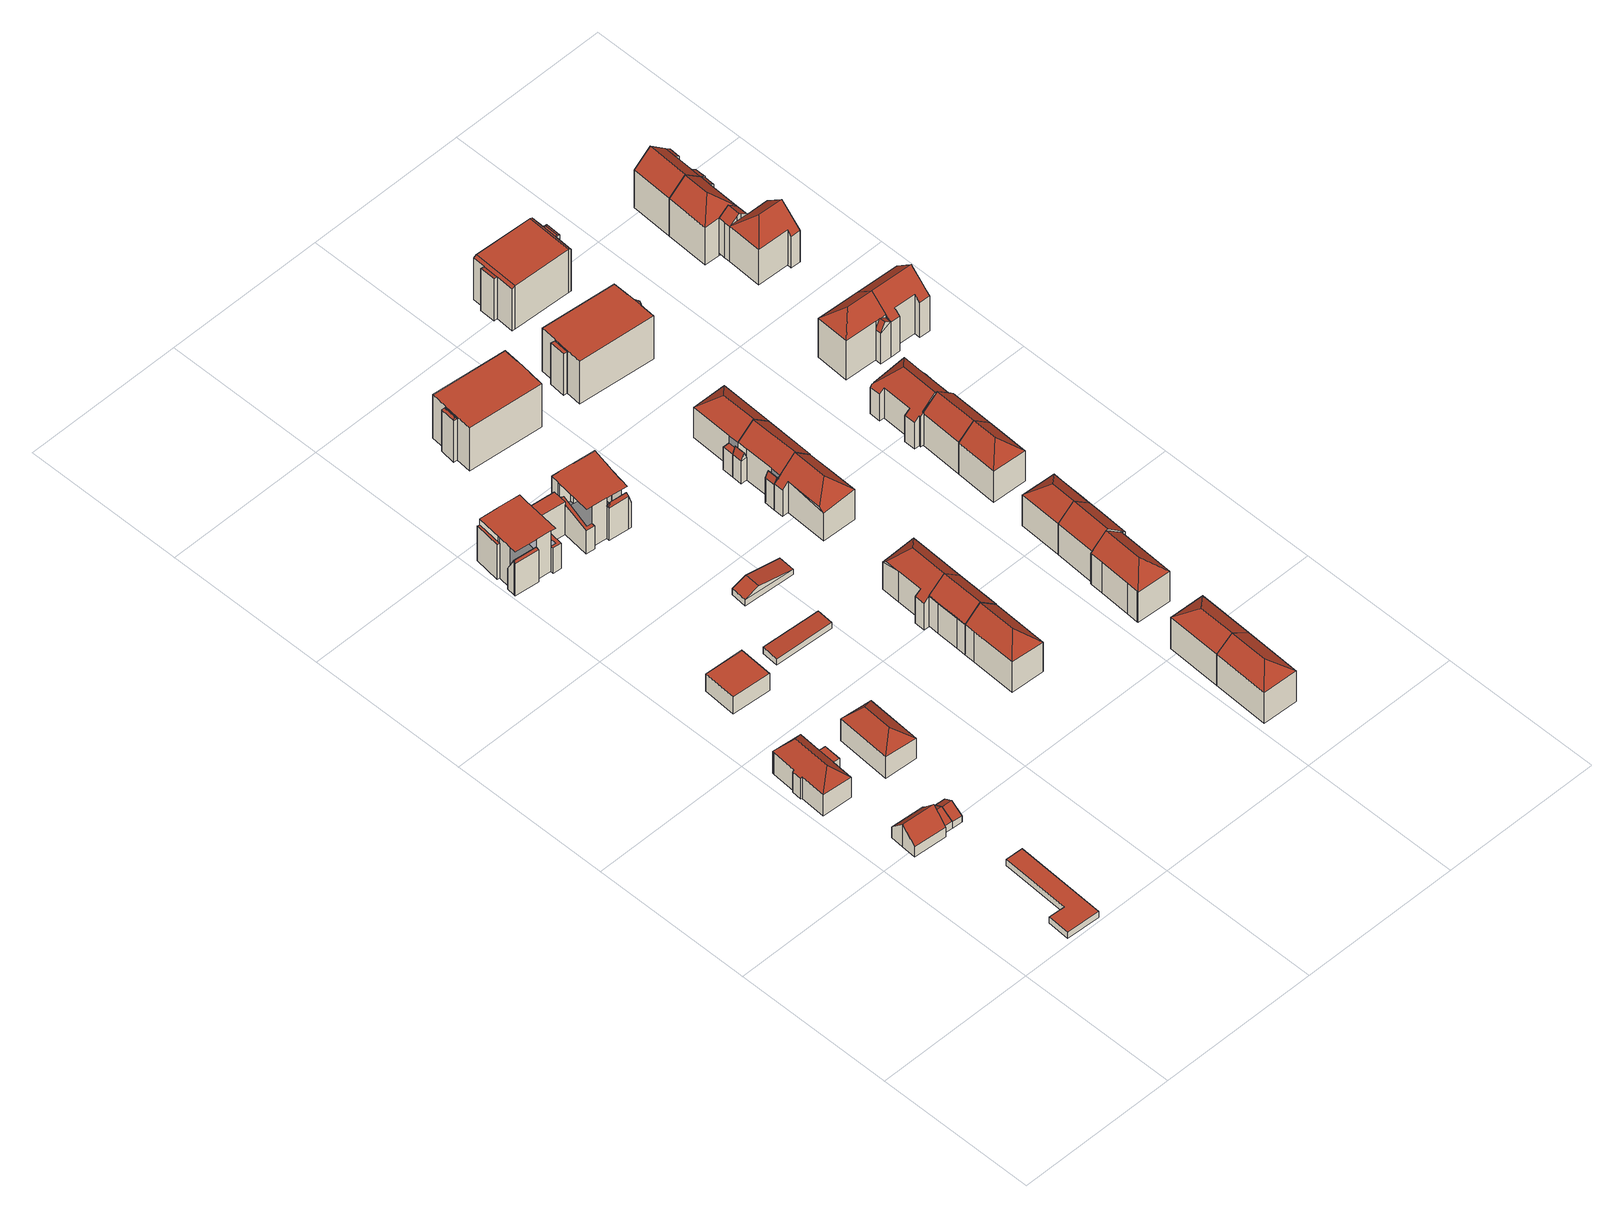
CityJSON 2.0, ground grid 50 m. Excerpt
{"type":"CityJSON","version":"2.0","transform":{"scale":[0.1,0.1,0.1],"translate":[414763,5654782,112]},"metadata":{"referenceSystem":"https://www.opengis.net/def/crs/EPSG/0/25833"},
"CityObjects":{
"building1":{"type":"Building","attributes":{"Dachtyp_tdc":"tdcPolyFlatRoof","Gemeindeschluessel":14612000,"Dachneigung":0,"QualitaetDacherkennung":80,"Geometrietyp2DReferenz":"3000","measuredHeight":2.32,"function":"31001_2463","roofType":"1000"},"geometry":[{"type":"Solid","lod":"2","boundaries":[[[[0,1,2,3]],[[1,4,5,2]],[[4,6,7,5]],[[6,8,9,7]],[[8,10,11,9]],[[10,0,3,11]],[[10,8,6,4,1,0]],[[3,2,5,7,9,11]]]],"semantics":{"surfaces":[{"type":"WallSurface"},{"type":"RoofSurface"},{"type":"GroundSurface"}],"values":[[0,0,0,0,0,0,1,2]]}}]},
"building2":{"type":"Building","attributes":{"Gemeindeschluessel":14612000,"Geometrietyp2DReferenz":"3000","function":"31001_9998","roofType":"9999"},"children":["building2-1","building2-2"]},
"building2-1":{"type":"BuildingPart","attributes":{"Dachtyp_tdc":"tdcGableRoof","Dachneigung":47.01,"QualitaetDacherkennung":89,"Geometrietyp2DReferenz":"3000","measuredHeight":8.47,"roofType":"3100"},"parents":["building2"],"geometry":[{"type":"MultiSurface","lod":"2","boundaries":[[[12,13,14]],[[15,16,17]],[[15,18,19,16]],[[18,20,21,19]],[[20,22,23,21]],[[22,24,25,23]],[[24,26,27,25]],[[26,12,14,27]],[[22,20,18,15,28]],[[28,12,26,24,22]],[[14,29,16,19,21,23,25,27]]],"semantics":{"surfaces":[{"type":"WallSurface"},{"type":"RoofSurface"},{"type":"GroundSurface"}],"values":[0,0,0,0,0,0,0,0,1,1,2]}}]},
"building2-2":{"type":"BuildingPart","attributes":{"Dachtyp_tdc":"tdcGableRoof","Dachneigung":30.12,"QualitaetDacherkennung":95,"Geometrietyp2DReferenz":"3000","measuredHeight":4.84,"roofType":"3100"},"parents":["building2"],"geometry":[{"type":"MultiSurface","lod":"2","boundaries":[[[13,30,31,14]],[[30,32,33,31]],[[32,30,34]],[[17,32,34,35,36]],[[30,13,35,34]],[[33,16,29,14,31]],[[32,17,16,33]]],"semantics":{"surfaces":[{"type":"WallSurface"},{"type":"RoofSurface"},{"type":"GroundSurface"}],"values":[0,0,0,1,1,2,0]}}]},
"building3":{"type":"Building","attributes":{"Gemeindeschluessel":14612000,"Geometrietyp2DReferenz":"3000","function":"31001_9998","roofType":"9999"},"children":["building3-1","building3-2"]},
"building3-1":{"type":"BuildingPart","attributes":{"Dachtyp_tdc":"tdcHipRoof","Dachneigung":45.61,"QualitaetDacherkennung":72,"Geometrietyp2DReferenz":"3000","measuredHeight":12.38,"roofType":"3200"},"parents":["building3"],"geometry":[{"type":"MultiSurface","lod":"2","boundaries":[[[37,38,39,40]],[[38,41,42,39]],[[41,43,44,42]],[[43,45,46,44]],[[45,47,48,46]],[[47,49,50,51,48]],[[52,53,54]],[[52,55,56,53]],[[55,57,58,56]],[[57,59,60,58]],[[59,61,62,60]],[[61,37,40,62]],[[57,55,63]],[[45,43,64]],[[55,52,49,47,45,64,63]],[[43,41,38,37,61,59,57,63,64]],[[40,39,42,44,46,48,51,53,56,58,60,62]]],"semantics":{"surfaces":[{"type":"WallSurface"},{"type":"RoofSurface"},{"type":"GroundSurface"}],"values":[0,0,0,0,0,0,0,0,0,0,0,0,1,1,1,1,2]}}]},
"building3-2":{"type":"BuildingPart","attributes":{"Dachtyp_tdc":"tdcPolyFlatRoof","Dachneigung":0,"QualitaetDacherkennung":54,"Geometrietyp2DReferenz":"3000","measuredHeight":7.18,"roofType":"1000"},"parents":["building3"],"geometry":[{"type":"MultiSurface","lod":"2","boundaries":[[[50,65,48,51]],[[65,66,67,48]],[[66,68,69,67]],[[68,54,53,69]],[[54,68,66,65,50]],[[51,48,67,69,53]]],"semantics":{"surfaces":[{"type":"WallSurface"},{"type":"RoofSurface"},{"type":"GroundSurface"}],"values":[0,0,0,0,1,2]}}]},
"building4":{"type":"Building","attributes":{"Dachtyp_tdc":"tdcGableRoof","Gemeindeschluessel":14612000,"Dachneigung":31.77,"QualitaetDacherkennung":80,"Geometrietyp2DReferenz":"3000","measuredHeight":4.77,"function":"31001_9998","roofType":"3100"},"geometry":[{"type":"Solid","lod":"2","boundaries":[[[[30,70,71,72]],[[70,73,74,71]],[[73,75,76,74]],[[75,30,72,76]],[[73,70,77]],[[30,75,78]],[[70,30,78,77]],[[75,73,77,78]],[[72,71,74,76]]]],"semantics":{"surfaces":[{"type":"WallSurface"},{"type":"RoofSurface"},{"type":"GroundSurface"}],"values":[[0,0,0,0,0,0,1,1,2]]}}]},
"building5":{"type":"Building","attributes":{"Dachtyp_tdc":"tdcHipRoof","Gemeindeschluessel":14612000,"Dachneigung":39.4,"QualitaetDacherkennung":62,"Geometrietyp2DReferenz":"3000","measuredHeight":11.87,"function":"31001_9998","roofType":"3200"},"geometry":[{"type":"Solid","lod":"2","boundaries":[[[[79,80,81,82]],[[80,83,84,81]],[[83,85,86,84]],[[85,79,82,86]],[[83,80,87]],[[79,85,88]],[[80,79,88,87]],[[85,83,87,88]],[[82,81,84,86]]]],"semantics":{"surfaces":[{"type":"WallSurface"},{"type":"RoofSurface"},{"type":"GroundSurface"}],"values":[[0,0,0,0,1,1,1,1,2]]}}]},
"building6":{"type":"Building","attributes":{"Dachtyp_tdc":"tdcPolyFlatRoof","Gemeindeschluessel":14612000,"Dachneigung":0,"QualitaetDacherkennung":84,"Geometrietyp2DReferenz":"3000","measuredHeight":6.3,"function":"31001_9998","roofType":"1000"},"geometry":[{"type":"Solid","lod":"2","boundaries":[[[[89,90,91,92]],[[90,93,94,91]],[[93,95,96,94]],[[95,89,92,96]],[[95,93,90,89]],[[92,91,94,96]]]],"semantics":{"surfaces":[{"type":"WallSurface"},{"type":"RoofSurface"},{"type":"GroundSurface"}],"values":[[0,0,0,0,1,2]]}}]},
"building7":{"type":"Building","attributes":{"Dachtyp_tdc":"tdcPolyFlatRoof","Gemeindeschluessel":14612000,"Dachneigung":2.85,"QualitaetDacherkennung":51,"Geometrietyp2DReferenz":"3000","measuredHeight":2.44,"function":"31001_2463","roofType":"2100"},"geometry":[{"type":"Solid","lod":"2","boundaries":[[[[97,98,99,100]],[[98,101,102,99]],[[101,103,104,102]],[[103,97,100,104]],[[103,101,98,97]],[[100,99,102,104]]]],"semantics":{"surfaces":[{"type":"WallSurface"},{"type":"RoofSurface"},{"type":"GroundSurface"}],"values":[[0,0,0,0,1,2]]}}]},
"building8":{"type":"Building","attributes":{"Gemeindeschluessel":14612000,"Geometrietyp2DReferenz":"3000","function":"31001_9998","roofType":"9999"},"children":["building8-1","building8-2","building8-3","building8-4","building8-5","building8-6","building8-7","building8-8","building8-9","building8-10","building8-11"]},
"building8-1":{"type":"BuildingPart","attributes":{"Dachtyp_tdc":"tdcPolyFlatRoof","Dachneigung":0,"QualitaetDacherkennung":73,"Geometrietyp2DReferenz":"3000","measuredHeight":15.02,"roofType":"1000"},"parents":["building8"],"geometry":[{"type":"MultiSurface","lod":"2","boundaries":[[[105,106,107]],[[105,108,109,110,106]],[[111,112,113,114,115,116]],[[117,118,119,120,121,122]],[[123,124,125,126,127]],[[124,128,129,125]],[[128,130,129]],[[124,123,131,118,117,132,112,111,108,105,128]],[[106,110,115,114,133,121,120,134,135,126,125,129]]],"semantics":{"surfaces":[{"type":"WallSurface"},{"type":"RoofSurface"},{"type":"GroundSurface"}],"values":[0,0,0,0,0,0,0,1,2]}}]},
"building8-2":{"type":"BuildingPart","attributes":{"Dachtyp_tdc":"tdcPolyFlatRoof","Dachneigung":0,"QualitaetDacherkennung":74,"Geometrietyp2DReferenz":"3000","measuredHeight":15.02,"roofType":"1000"},"parents":["building8"],"geometry":[{"type":"MultiSurface","lod":"2","boundaries":[[[136,137,138,139,140,141,142,143,144,145,146]],[[147,148,149,150,151,152,153,154,155,156,157]],[[146,145,158,148,147,159]],[[144,143,150,149,160]],[[143,161,150]],[[142,151,162]],[[142,141,152,151]],[[141,140,163,153,152]],[[138,137,164,156,155,165]]],"semantics":{"surfaces":[{"type":"RoofSurface"},{"type":"GroundSurface"},{"type":"WallSurface"}],"values":[0,1,2,2,2,2,2,2,2]}}]},
"building8-3":{"type":"BuildingPart","attributes":{"Dachtyp_tdc":"tdcGableRoof","Dachneigung":16.62,"QualitaetDacherkennung":6,"Geometrietyp2DReferenz":"3000","measuredHeight":11.59,"roofType":"3100"},"parents":["building8"],"geometry":[{"type":"MultiSurface","lod":"2","boundaries":[[[166,167,168,169]],[[167,170,171,168]],[[172,127,126,173]],[[119,166,169,120]],[[174,127,172,175]],[[175,170,167,166,119,176,174]],[[169,168,171,177,173,126,135,134,120]]],"semantics":{"surfaces":[{"type":"WallSurface"},{"type":"RoofSurface"},{"type":"GroundSurface"}],"values":[0,0,0,0,1,1,2]}}]},
"building8-4":{"type":"BuildingPart","attributes":{"Dachtyp_tdc":"tdcPolyFlatRoof","Dachneigung":46.14,"QualitaetDacherkennung":20,"Geometrietyp2DReferenz":"3000","measuredHeight":13.07,"roofType":"2100"},"parents":["building8"],"geometry":[{"type":"MultiSurface","lod":"2","boundaries":[[[178,107,106,179]],[[130,180,181,129]],[[180,178,179,181]],[[180,130,107,178]],[[179,106,129,181]]],"semantics":{"surfaces":[{"type":"WallSurface"},{"type":"RoofSurface"},{"type":"GroundSurface"}],"values":[0,0,0,1,2]}}]},
"building8-5":{"type":"BuildingPart","attributes":{"Dachtyp_tdc":"tdcPolyFlatRoof","Dachneigung":53.36,"QualitaetDacherkennung":22,"Geometrietyp2DReferenz":"3000","measuredHeight":13.13,"roofType":"2100"},"parents":["building8"],"geometry":[{"type":"MultiSurface","lod":"2","boundaries":[[[182,162,151,183]],[[161,184,185,150]],[[184,182,183,185]],[[184,161,162,182]],[[183,151,150,185]]],"semantics":{"surfaces":[{"type":"WallSurface"},{"type":"RoofSurface"},{"type":"GroundSurface"}],"values":[0,0,0,1,2]}}]},
"building8-6":{"type":"BuildingPart","attributes":{"Dachtyp_tdc":"tdcFreeFormRoof","Dachneigung":73.31,"QualitaetDacherkennung":27,"Geometrietyp2DReferenz":"3000","measuredHeight":13.45,"roofType":"5000"},"parents":["building8"],"geometry":[{"type":"MultiSurface","lod":"2","boundaries":[[[186,187,188,189]],[[187,190,191,188]],[[190,192,193,191]],[[192,122,121,193]],[[113,194,195,114]],[[194,186,189,195]],[[122,192,196]],[[192,190,197,196]],[[190,187,186,198,197]],[[198,122,196,197]],[[186,194,113,198]],[[189,188,191,193,121,133,114,195]]],"semantics":{"surfaces":[{"type":"WallSurface"},{"type":"RoofSurface"},{"type":"GroundSurface"}],"values":[0,0,0,0,0,0,1,1,1,1,1,2]}}]},
"building8-7":{"type":"BuildingPart","attributes":{"Dachtyp_tdc":"tdcPolyFlatRoof","Dachneigung":0,"QualitaetDacherkennung":57,"Geometrietyp2DReferenz":"3000","measuredHeight":11.99,"roofType":"1000"},"parents":["building8"],"geometry":[{"type":"MultiSurface","lod":"2","boundaries":[[[199,200,172,173,201,202]],[[203,204,205,206,171,170]],[[204,203,200,199]],[[201,173,177,171,206]]],"semantics":{"surfaces":[{"type":"WallSurface"},{"type":"RoofSurface"},{"type":"GroundSurface"}],"values":[0,0,1,2]}}]},
"building8-8":{"type":"BuildingPart","attributes":{"Dachtyp_tdc":"tdcPolyFlatRoof","Dachneigung":0,"QualitaetDacherkennung":0,"Geometrietyp2DReferenz":"3000","measuredHeight":9.46,"roofType":"9999"},"parents":["building8"],"geometry":[{"type":"MultiSurface","lod":"2","boundaries":[[[202,163,207,165,208,209,205]],[[205,209,210,206]],[[209,208,211,210]],[[208,165,155,211]],[[163,202,201,153]],[[206,210,211,155,154,153,201]],[[154,155,165,207]],[[153,154,207,163]],[[206,201,202,205]]],"semantics":{"surfaces":[{"type":"RoofSurface"},{"type":"WallSurface"},{"type":"GroundSurface"},{"type":"ClosureSurface","isClosure":"1","QuelleClosure":"LoD1Solid"}],"values":[0,1,1,1,1,2,3,3,3]}}]},
"building8-9":{"type":"BuildingPart","attributes":{"Dachtyp_tdc":"tdcPolyFlatRoof","Dachneigung":0,"QualitaetDacherkennung":38,"Geometrietyp2DReferenz":"3000","measuredHeight":12.83,"roofType":"1000"},"parents":["building8"],"geometry":[{"type":"MultiSurface","lod":"2","boundaries":[[[158,212,213,148]],[[212,214,215,213]],[[214,160,149,215]],[[160,214,212,158]],[[148,213,215,149]]],"semantics":{"surfaces":[{"type":"WallSurface"},{"type":"RoofSurface"},{"type":"GroundSurface"}],"values":[0,0,0,1,2]}}]},
"building8-10":{"type":"BuildingPart","attributes":{"Dachtyp_tdc":"tdcFreeFormRoof","Dachneigung":64.11,"QualitaetDacherkennung":20,"Geometrietyp2DReferenz":"3000","measuredHeight":12.91,"roofType":"5000"},"parents":["building8"],"geometry":[{"type":"MultiSurface","lod":"2","boundaries":[[[164,216,217,156]],[[216,218,219,217]],[[218,220,221,219]],[[220,222,223,221]],[[222,159,147,223]],[[220,218,216,224]],[[216,164,224]],[[164,225,159,222,220,224]],[[157,156,217,219,221,223,147]]],"semantics":{"surfaces":[{"type":"WallSurface"},{"type":"RoofSurface"},{"type":"GroundSurface"}],"values":[0,0,0,0,0,1,1,1,2]}}]},
"building8-11":{"type":"BuildingPart","attributes":{"Dachtyp_tdc":"tdcGableRoof","Dachneigung":18.61,"QualitaetDacherkennung":7,"Geometrietyp2DReferenz":"3000","measuredHeight":13.64,"roofType":"3100"},"parents":["building8"],"geometry":[{"type":"MultiSurface","lod":"2","boundaries":[[[109,226,227,110]],[[226,228,229,227]],[[228,116,115,229]],[[228,226,230]],[[226,109,231,230]],[[116,228,230,231]],[[110,227,229,115]]],"semantics":{"surfaces":[{"type":"WallSurface"},{"type":"RoofSurface"},{"type":"GroundSurface"}],"values":[0,0,0,0,1,1,2]}}]},
"building9":{"type":"Building","attributes":{"Dachtyp_tdc":"tdcGableRoof","Gemeindeschluessel":14612000,"Dachneigung":10.07,"QualitaetDacherkennung":15,"Geometrietyp2DReferenz":"3000","measuredHeight":4.07,"function":"31001_2463","roofType":"3100"},"geometry":[{"type":"Solid","lod":"2","boundaries":[[[[232,233,234,235]],[[233,236,237,234]],[[236,238,239,237]],[[238,232,235,239]],[[236,233,240]],[[232,238,241]],[[233,232,241,240]],[[238,236,240,241]],[[235,234,237,239]]]],"semantics":{"surfaces":[{"type":"WallSurface"},{"type":"RoofSurface"},{"type":"GroundSurface"}],"values":[[0,0,0,0,0,0,1,1,2]]}}]},
"building10":{"type":"Building","attributes":{"Dachtyp_tdc":"tdcHipAndGableRoof","Gemeindeschluessel":14612000,"Dachneigung":41.95,"QualitaetDacherkennung":82,"Geometrietyp2DReferenz":"3000","measuredHeight":15.85,"function":"31001_9998","roofType":"5000"},"geometry":[{"type":"Solid","lod":"2","boundaries":[[[[242,243,244,245]],[[243,246,247,244]],[[246,248,249,247]],[[248,250,251,249]],[[250,252,253,251]],[[252,242,245,253]],[[248,246,254]],[[246,243,242,254]],[[242,252,250,248,254]],[[245,244,247,249,251,253]]]],"semantics":{"surfaces":[{"type":"WallSurface"},{"type":"RoofSurface"},{"type":"GroundSurface"}],"values":[[0,0,0,0,0,0,1,1,1,2]]}}]},
"building11":{"type":"Building","attributes":{"Dachtyp_tdc":"tdcGableRoof","Gemeindeschluessel":14612000,"Dachneigung":41.88,"QualitaetDacherkennung":82,"Geometrietyp2DReferenz":"3000","measuredHeight":15.85,"function":"31001_9998","roofType":"3100"},"geometry":[{"type":"Solid","lod":"2","boundaries":[[[[255,256,257,258]],[[256,259,260,257]],[[259,261,262,260]],[[261,263,244,262]],[[263,264,253,244]],[[264,255,258,253]],[[265,266,267,268,269,270]],[[261,267,266,263]],[[255,270,269,256]],[[264,265,270,255]],[[256,269,268,259]],[[259,268,267,261]],[[263,266,265,264]],[[258,257,260,262,244,253]]]],"semantics":{"surfaces":[{"type":"WallSurface"},{"type":"RoofSurface"},{"type":"GroundSurface"}],"values":[[0,0,0,0,0,0,1,1,0,0,0,0,0,2]]}}]},
"building12":{"type":"Building","attributes":{"Gemeindeschluessel":14612000,"Geometrietyp2DReferenz":"3000","function":"31001_9998","roofType":"9999"},"children":["building12-1","building12-2","building12-3"]},
"building12-1":{"type":"BuildingPart","attributes":{"Dachtyp_tdc":"tdcPolyFlatRoof","Dachneigung":0,"QualitaetDacherkennung":52,"Geometrietyp2DReferenz":"3000","measuredHeight":16.04,"roofType":"1000"},"parents":["building12"],"geometry":[{"type":"MultiSurface","lod":"2","boundaries":[[[271,272,273]],[[271,274,275,272]],[[274,276,277,275]],[[276,278,279,280,277]],[[281,282,283]],[[281,284,285,282]],[[284,286,287,285]],[[286,288,289,287]],[[288,290,289]],[[286,284,281,278,276,274,271,288]],[[272,275,277,280,282,285,287,289]]],"semantics":{"surfaces":[{"type":"WallSurface"},{"type":"RoofSurface"},{"type":"GroundSurface"}],"values":[0,0,0,0,0,0,0,0,0,1,2]}}]},
"building12-2":{"type":"BuildingPart","attributes":{"Dachtyp_tdc":"tdcPolyFlatRoof","Dachneigung":0,"QualitaetDacherkennung":71,"Geometrietyp2DReferenz":"3000","measuredHeight":12.91,"roofType":"1000"},"parents":["building12"],"geometry":[{"type":"MultiSurface","lod":"2","boundaries":[[[290,291,292,289]],[[291,293,294,292]],[[293,273,272,294]],[[273,293,291,290]],[[289,292,294,272]]],"semantics":{"surfaces":[{"type":"WallSurface"},{"type":"RoofSurface"},{"type":"GroundSurface"}],"values":[0,0,0,1,2]}}]},
"building12-3":{"type":"BuildingPart","attributes":{"Dachtyp_tdc":"tdcFreeFormRoof","Dachneigung":51.25,"QualitaetDacherkennung":13,"Geometrietyp2DReferenz":"3000","measuredHeight":16.09,"roofType":"5000"},"parents":["building12"],"geometry":[{"type":"MultiSurface","lod":"2","boundaries":[[[279,295,296,280]],[[295,297,298,296]],[[297,283,282,298]],[[299,300,297,295]],[[299,295,279]],[[300,299,279,283]],[[280,296,298,282]],[[300,283,297]]],"semantics":{"surfaces":[{"type":"WallSurface"},{"type":"RoofSurface"},{"type":"GroundSurface"}],"values":[0,0,0,1,1,1,2,1]}}]},
"building13":{"type":"Building","attributes":{"Dachtyp_tdc":"tdcFreeFormRoof","Gemeindeschluessel":14612000,"Dachneigung":41.45,"QualitaetDacherkennung":62,"Geometrietyp2DReferenz":"3000","measuredHeight":15.97,"function":"31001_9998","roofType":"5000"},"geometry":[{"type":"Solid","lod":"2","boundaries":[[[[301,261,267]],[[302,303,304,305,306,307,308,309]],[[261,301,303,302]],[[301,310,304,303]],[[310,311,305,304]],[[311,312,306,305]],[[312,313,307,306]],[[313,314,308,307]],[[314,315,309,308]],[[315,261,302,309]],[[316,317,315,314,318]],[[267,316,318,313,312,311,310,301]],[[261,317,316,267]],[[314,313,318]],[[261,315,317]]]],"semantics":{"surfaces":[{"type":"WallSurface"},{"type":"GroundSurface"},{"type":"RoofSurface"}],"values":[[0,1,0,0,0,0,0,0,0,0,2,2,2,0,0]]}}]},
"building14":{"type":"Building","attributes":{"Dachtyp_tdc":"tdcFreeFormRoof","Gemeindeschluessel":14612000,"Dachneigung":36.25,"QualitaetDacherkennung":85,"Geometrietyp2DReferenz":"3000","measuredHeight":15.42,"function":"31001_9998","roofType":"5000"},"geometry":[{"type":"Solid","lod":"2","boundaries":[[[[319,320,321,322]],[[320,323,324,321]],[[323,325,326,324]],[[325,327,328,326]],[[327,319,322,328]],[[327,329,319]],[[327,325,323,330,329]],[[329,330,320,319]],[[323,320,330]],[[322,321,324,326,328]]]],"semantics":{"surfaces":[{"type":"WallSurface"},{"type":"RoofSurface"},{"type":"GroundSurface"}],"values":[[0,0,0,0,0,1,1,1,0,2]]}}]},
"building15":{"type":"Building","attributes":{"Dachtyp_tdc":"tdcFreeFormRoof","Gemeindeschluessel":14612000,"Dachneigung":41.95,"QualitaetDacherkennung":70,"Geometrietyp2DReferenz":"3000","measuredHeight":16.09,"function":"31001_9998","roofType":"5000"},"geometry":[{"type":"Solid","lod":"2","boundaries":[[[[331,332,333,334]],[[332,335,336,333]],[[335,337,338,336]],[[337,339,340,338]],[[339,341,342,340]],[[341,343,344,342]],[[343,345,346,344]],[[345,331,334,346]],[[341,347,348,343]],[[339,337,349,347,341]],[[347,349,335,332,331,345,348]],[[337,335,349]],[[345,343,348]],[[334,333,336,338,340,342,344,346]]]],"semantics":{"surfaces":[{"type":"WallSurface"},{"type":"RoofSurface"},{"type":"GroundSurface"}],"values":[[0,0,0,0,0,0,0,0,1,1,1,0,0,2]]}}]},
"building16":{"type":"Building","attributes":{"Gemeindeschluessel":14612000,"Dachtyp_tdc":"tdcHipAndGableRoof","Dachneigung":35.94,"QualitaetDacherkennung":84,"Geometrietyp2DReferenz":"3000","measuredHeight":15.4,"function":"31001_9998","roofType":"5000"},"geometry":[{"type":"Solid","lod":"2","boundaries":[[[[320,350,351,321]],[[350,352,353,351]],[[352,323,324,353]],[[323,320,321,324]],[[352,350,354]],[[320,323,355]],[[350,320,355,354]],[[323,352,354,355]],[[321,351,353,324]]]],"semantics":{"surfaces":[{"type":"WallSurface"},{"type":"RoofSurface"},{"type":"GroundSurface"}],"values":[[0,0,0,0,1,0,1,1,2]]}}]},
"building17":{"type":"Building","attributes":{"Gemeindeschluessel":14612000,"Geometrietyp2DReferenz":"3000","function":"31001_9998","roofType":"9999"},"children":["building17-1","building17-2","building17-3"]},
"building17-1":{"type":"BuildingPart","attributes":{"Dachtyp_tdc":"tdcGableRoof","Dachneigung":41.77,"QualitaetDacherkennung":87,"Geometrietyp2DReferenz":"3000","measuredHeight":16.05,"roofType":"3100"},"parents":["building17"],"geometry":[{"type":"MultiSurface","lod":"2","boundaries":[[[356,357,358,359,360]],[[357,361,362,358]],[[361,363,364,362]],[[363,365,366,364]],[[365,367,368,369,366]],[[370,371,372,373,374,375]],[[365,363,361,357]],[[357,356,371,370,367,365]],[[373,359,358,362,364,366,369,374]]],"semantics":{"surfaces":[{"type":"WallSurface"},{"type":"RoofSurface"},{"type":"GroundSurface"}],"values":[0,0,0,0,0,0,1,1,2]}}]},
"building17-2":{"type":"BuildingPart","attributes":{"Dachtyp_tdc":"tdcFreeFormRoof","Dachneigung":68.24,"QualitaetDacherkennung":17,"Geometrietyp2DReferenz":"3000","measuredHeight":10.76,"roofType":"5000"},"parents":["building17"],"geometry":[{"type":"MultiSurface","lod":"2","boundaries":[[[372,376,377,373]],[[376,378,379,377]],[[378,360,359,379]],[[380,381,378,376]],[[381,380,372,360]],[[378,381,360]],[[372,380,376]],[[373,377,379,359]]],"semantics":{"surfaces":[{"type":"WallSurface"},{"type":"RoofSurface"},{"type":"GroundSurface"}],"values":[0,0,0,1,1,0,0,2]}}]},
"building17-3":{"type":"BuildingPart","attributes":{"Dachtyp_tdc":"tdcFreeFormRoof","Dachneigung":63.62,"QualitaetDacherkennung":24,"Geometrietyp2DReferenz":"3000","measuredHeight":11.21,"roofType":"5000"},"parents":["building17"],"geometry":[{"type":"MultiSurface","lod":"2","boundaries":[[[382,375,374,383]],[[368,384,385,369]],[[384,382,383,385]],[[386,368,375,387]],[[387,382,384,386]],[[368,386,384]],[[382,387,375]],[[383,374,369,385]]],"semantics":{"surfaces":[{"type":"WallSurface"},{"type":"RoofSurface"},{"type":"GroundSurface"}],"values":[0,0,0,1,1,0,0,2]}}]},
"building18":{"type":"Building","attributes":{"Gemeindeschluessel":14612000,"Geometrietyp2DReferenz":"3000","function":"31001_9998","roofType":"9999"},"children":["building18-1","building18-2"]},
"building18-1":{"type":"BuildingPart","attributes":{"Dachtyp_tdc":"tdcPolyFlatRoof","Dachneigung":0,"QualitaetDacherkennung":31,"Geometrietyp2DReferenz":"3000","measuredHeight":8.31,"roofType":"1000"},"parents":["building18"],"geometry":[{"type":"MultiSurface","lod":"2","boundaries":[[[378,388,389,379]],[[388,390,391,389]],[[360,378,379,359]],[[360,390,388,378]],[[379,389,391,359]]],"semantics":{"surfaces":[{"type":"WallSurface"},{"type":"RoofSurface"},{"type":"GroundSurface"}],"values":[0,0,0,1,2]}}]},
"building18-2":{"type":"BuildingPart","attributes":{"Dachtyp_tdc":"tdcHipAndGableRoof","Dachneigung":41.83,"QualitaetDacherkennung":77,"Geometrietyp2DReferenz":"3000","measuredHeight":16.04,"roofType":"5000"},"parents":["building18"],"geometry":[{"type":"MultiSurface","lod":"2","boundaries":[[[392,393,394,391,390]],[[393,395,396,394]],[[395,397,362,396]],[[397,398,360,359,362]],[[395,393,399]],[[392,398,400,399,393]],[[395,399,400,397]],[[400,398,397]],[[391,394,396,362,359]]],"semantics":{"surfaces":[{"type":"WallSurface"},{"type":"RoofSurface"},{"type":"GroundSurface"}],"values":[0,0,0,0,1,1,1,0,2]}}]},
"building19":{"type":"Building","attributes":{"Dachtyp_tdc":"tdcFreeFormRoof","Gemeindeschluessel":14612000,"Dachneigung":42.07,"QualitaetDacherkennung":80,"Geometrietyp2DReferenz":"3000","measuredHeight":16.03,"function":"31001_9998","roofType":"5000"},"geometry":[{"type":"Solid","lod":"2","boundaries":[[[[401,402,403,404]],[[402,405,406,403]],[[405,407,408,406]],[[407,409,410,408]],[[409,411,412,410]],[[411,413,414,412]],[[413,415,416,414]],[[415,417,418,416]],[[417,419,420,418]],[[419,401,404,420]],[[409,407,421]],[[405,402,422,421,407]],[[421,422,401,419,417,415,413,411,409]],[[402,401,422]],[[404,403,406,408,410,412,414,416,418,420]]]],"semantics":{"surfaces":[{"type":"WallSurface"},{"type":"RoofSurface"},{"type":"GroundSurface"}],"values":[[0,0,0,0,0,0,0,0,0,0,1,1,1,0,2]]}}]},
"building20":{"type":"Building","attributes":{"Gemeindeschluessel":14612000,"Geometrietyp2DReferenz":"3000","function":"31001_9998","roofType":"9999"},"children":["building20-1","building20-2","building20-3"]},
"building20-1":{"type":"BuildingPart","attributes":{"Dachtyp_tdc":"tdcPolyFlatRoof","Dachneigung":0,"QualitaetDacherkennung":50,"Geometrietyp2DReferenz":"3000","measuredHeight":15.96,"roofType":"1000"},"parents":["building20"],"geometry":[{"type":"MultiSurface","lod":"2","boundaries":[[[423,424,425]],[[423,426,427,424]],[[426,428,429,427]],[[428,430,431,429]],[[430,432,433,434,431]],[[435,436,437]],[[435,438,439,436]],[[438,440,441,439]],[[440,442,443,441]],[[442,444,443]],[[442,440,438,435,432,430,428,426,423]],[[424,427,429,431,434,436,439,441,443]]],"semantics":{"surfaces":[{"type":"WallSurface"},{"type":"RoofSurface"},{"type":"GroundSurface"}],"values":[0,0,0,0,0,0,0,0,0,0,1,2]}}]},
"building20-2":{"type":"BuildingPart","attributes":{"Dachtyp_tdc":"tdcGableRoof","Dachneigung":27.47,"QualitaetDacherkennung":12,"Geometrietyp2DReferenz":"3000","measuredHeight":15.26,"roofType":"3100"},"parents":["building20"],"geometry":[{"type":"MultiSurface","lod":"2","boundaries":[[[444,445,446,443]],[[445,447,448,446]],[[447,425,424,448]],[[447,445,449]],[[445,444,450,449]],[[425,447,449,450]],[[443,446,448,424]]],"semantics":{"surfaces":[{"type":"WallSurface"},{"type":"RoofSurface"},{"type":"GroundSurface"}],"values":[0,0,0,0,1,1,2]}}]},
"building20-3":{"type":"BuildingPart","attributes":{"Dachtyp_tdc":"tdcPolyFlatRoof","Dachneigung":0,"QualitaetDacherkennung":41,"Geometrietyp2DReferenz":"3000","measuredHeight":15.28,"roofType":"1000"},"parents":["building20"],"geometry":[{"type":"MultiSurface","lod":"2","boundaries":[[[433,451,452,434]],[[451,453,454,452]],[[453,437,436,454]],[[437,453,451,433]],[[434,452,454,436]]],"semantics":{"surfaces":[{"type":"WallSurface"},{"type":"RoofSurface"},{"type":"GroundSurface"}],"values":[0,0,0,1,2]}}]},
"building21":{"type":"Building","attributes":{"Dachtyp_tdc":"tdcFreeFormRoof","Gemeindeschluessel":14612000,"Dachneigung":41.02,"QualitaetDacherkennung":75,"Geometrietyp2DReferenz":"3000","measuredHeight":16.03,"function":"31001_9998","roofType":"5000"},"geometry":[{"type":"Solid","lod":"2","boundaries":[[[[455,456,457,458]],[[456,459,460,457]],[[459,461,462,460]],[[461,463,464,462]],[[463,465,466,464]],[[465,467,468,466]],[[467,455,458,468]],[[469,470,459,456]],[[465,463,461,470,469,455,467]],[[456,455,469]],[[461,459,470]],[[458,457,460,462,464,466,468]]]],"semantics":{"surfaces":[{"type":"WallSurface"},{"type":"RoofSurface"},{"type":"GroundSurface"}],"values":[[0,0,0,0,0,0,0,1,1,0,0,2]]}}]},
"building22":{"type":"Building","attributes":{"Dachtyp_tdc":"tdcFreeFormRoof","Gemeindeschluessel":14612000,"Dachneigung":41.52,"QualitaetDacherkennung":79,"Geometrietyp2DReferenz":"3000","measuredHeight":16.08,"function":"31001_9998","roofType":"5000"},"geometry":[{"type":"Solid","lod":"2","boundaries":[[[[459,471,472,460]],[[471,473,474,472]],[[475,476,477,478]],[[476,479,480,477]],[[479,481,462,480]],[[481,459,460,462]],[[482,483,473,471]],[[470,482,471,459]],[[476,475,483,482,470,481,479]],[[459,481,470]],[[475,473,483]],[[460,472,474,478,477,480,462]],[[473,475,478,474]]]],"semantics":{"surfaces":[{"type":"WallSurface"},{"type":"RoofSurface"},{"type":"GroundSurface"}],"values":[[0,0,0,0,0,0,1,1,1,0,0,2,0]]}}]},
"building23":{"type":"Building","attributes":{"Gemeindeschluessel":14612000,"Geometrietyp2DReferenz":"3000","function":"31001_9998","roofType":"9999"},"children":["building23-1","building23-2","building23-3"]},
"building23-1":{"type":"BuildingPart","attributes":{"Dachtyp_tdc":"tdcCutGableRoof","Dachneigung":0.044,"QualitaetDacherkennung":54,"Geometrietyp2DReferenz":"3000","measuredHeight":15.87,"roofType":"9999"},"parents":["building23"],"geometry":[{"type":"MultiSurface","lod":"2","boundaries":[[[484,485,486,487]],[[488,489,490,491]],[[489,492,493,490]],[[492,494,495,493]],[[494,496,497,495]],[[496,498,499,497]],[[500,501,502,503]],[[501,504,505,502]],[[504,506,507,505]],[[506,484,487,507]],[[492,489,488,485,484,506]],[[504,501,500,498,496,494]],[[506,504,494,492]],[[487,486,491,490,493,495,497,499,503,502,505,507]]],"semantics":{"surfaces":[{"type":"WallSurface"},{"type":"RoofSurface"},{"type":"GroundSurface"}],"values":[0,0,0,0,0,0,0,0,0,0,1,1,1,2]}}]},
"building23-2":{"type":"BuildingPart","attributes":{"Dachtyp_tdc":"tdcFreeFormRoof","Dachneigung":15.77,"QualitaetDacherkennung":37,"Geometrietyp2DReferenz":"3000","measuredHeight":15.52,"roofType":"5000"},"parents":["building23"],"geometry":[{"type":"MultiSurface","lod":"2","boundaries":[[[485,508,509,486]],[[508,510,511,509]],[[510,488,491,511]],[[512,488,510]],[[513,512,510,508]],[[513,508,485]],[[512,513,485,488]],[[509,511,491,486]]],"semantics":{"surfaces":[{"type":"WallSurface"},{"type":"RoofSurface"},{"type":"GroundSurface"}],"values":[0,0,0,1,1,1,1,2]}}]},
"building23-3":{"type":"BuildingPart","attributes":{"Dachtyp_tdc":"tdcPolyFlatRoof","Dachneigung":10.18,"QualitaetDacherkennung":42,"Geometrietyp2DReferenz":"3000","measuredHeight":15.56,"roofType":"2100"},"parents":["building23"],"geometry":[{"type":"MultiSurface","lod":"2","boundaries":[[[514,515,499,498]],[[514,516,517,515]],[[516,500,503,517]],[[500,516,514,498]],[[499,515,517,503]]],"semantics":{"surfaces":[{"type":"WallSurface"},{"type":"RoofSurface"},{"type":"GroundSurface"}],"values":[0,0,0,1,2]}}]},
"building24":{"type":"Building","attributes":{"Dachtyp_tdc":"tdcHipAndGableRoof","Gemeindeschluessel":14612000,"Dachneigung":41.65,"QualitaetDacherkennung":81,"Geometrietyp2DReferenz":"3000","measuredHeight":16.06,"function":"31001_9998","roofType":"5000"},"geometry":[{"type":"Solid","lod":"2","boundaries":[[[[518,519,520,521]],[[519,522,523,520]],[[522,524,525,523]],[[524,526,527,525]],[[526,528,529,527]],[[528,530,531,529]],[[530,532,533,531]],[[532,518,521,533]],[[528,526,534]],[[526,524,522,519,518,532,534]],[[532,530,528,534]],[[521,520,523,525,527,529,531,533]]]],"semantics":{"surfaces":[{"type":"WallSurface"},{"type":"RoofSurface"},{"type":"GroundSurface"}],"values":[[0,0,0,0,0,0,0,0,1,1,1,2]]}}]},
"building25":{"type":"Building","attributes":{"Dachtyp_tdc":"tdcGableRoof","Gemeindeschluessel":14612000,"Dachneigung":41.68,"QualitaetDacherkennung":74,"Geometrietyp2DReferenz":"3000","measuredHeight":16.07,"function":"31001_9998","roofType":"3100"},"geometry":[{"type":"Solid","lod":"2","boundaries":[[[[535,518,521,536]],[[518,532,533,521]],[[532,537,531,533]],[[537,538,539,531]],[[538,540,541,539]],[[540,542,543,541]],[[542,544,545,543]],[[544,546,547,545]],[[546,535,536,547]],[[542,540,538,537,532]],[[532,518,535,546,544,542]],[[536,521,533,531,539,541,543,545,547]]]],"semantics":{"surfaces":[{"type":"WallSurface"},{"type":"RoofSurface"},{"type":"GroundSurface"}],"values":[[0,0,0,0,0,0,0,0,0,1,1,2]]}}]},
"building26":{"type":"Building","attributes":{"Dachtyp_tdc":"tdcFreeFormRoof","Gemeindeschluessel":14612000,"Dachneigung":41.62,"QualitaetDacherkennung":63,"Geometrietyp2DReferenz":"3000","measuredHeight":16.01,"function":"31001_9998","roofType":"5000"},"geometry":[{"type":"Solid","lod":"2","boundaries":[[[[548,549,550,551]],[[549,552,553,550]],[[552,554,555,553]],[[554,556,557,555]],[[556,558,559,557]],[[558,560,561,559]],[[560,562,563,561]],[[562,564,565,563]],[[564,566,567,565]],[[566,568,569,567]],[[568,570,571,569]],[[570,572,573,571]],[[572,574,575,573]],[[574,576,577,575]],[[576,578,579,577]],[[578,580,581,579]],[[580,548,551,581]],[[582,566,564,562,583]],[[556,554,552,549,548,580,578,576,584,582,583,560,558]],[[572,570,568,566,582,584,574]],[[562,560,583]],[[576,574,584]],[[551,550,553,555,557,559,561,563,565,567,569,571,573,575,577,579,581]]]],"semantics":{"surfaces":[{"type":"WallSurface"},{"type":"RoofSurface"},{"type":"GroundSurface"}],"values":[[0,0,0,0,0,0,0,0,0,0,0,0,0,0,0,0,0,1,1,1,0,0,2]]}}]},
"building27":{"type":"Building","attributes":{"Gemeindeschluessel":14612000,"Geometrietyp2DReferenz":"3000","function":"31001_9998","roofType":"9999"},"children":["building27-1","building27-2"]},
"building27-1":{"type":"BuildingPart","attributes":{"Dachtyp_tdc":"tdcHipAndGableRoof","Dachneigung":41.84,"QualitaetDacherkennung":72,"Geometrietyp2DReferenz":"3000","measuredHeight":19.07,"roofType":"5000"},"parents":["building27"],"geometry":[{"type":"MultiSurface","lod":"2","boundaries":[[[585,586,587]],[[585,588,589,586]],[[588,590,591,589]],[[590,592,593,591]],[[592,594,595,596,593]],[[590,588,597]],[[594,598,597,588,585,599,600]],[[590,597,598,592]],[[592,598,594]],[[586,589,591,593,596]]],"semantics":{"surfaces":[{"type":"WallSurface"},{"type":"RoofSurface"},{"type":"GroundSurface"}],"values":[0,0,0,0,0,1,1,1,0,2]}}]},
"building27-2":{"type":"BuildingPart","attributes":{"Dachtyp_tdc":"tdcGableRoof","Dachneigung":66.18,"QualitaetDacherkennung":20,"Geometrietyp2DReferenz":"3000","measuredHeight":14.57,"roofType":"3100"},"parents":["building27"],"geometry":[{"type":"MultiSurface","lod":"2","boundaries":[[[601,587,586,602]],[[595,603,604,596]],[[603,601,602,604]],[[601,603,605]],[[587,601,605,606,599]],[[603,595,600,606,605]],[[602,586,596,604]]],"semantics":{"surfaces":[{"type":"WallSurface"},{"type":"RoofSurface"},{"type":"GroundSurface"}],"values":[0,0,0,0,1,1,2]}}]},
"building28":{"type":"Building","attributes":{"Dachtyp_tdc":"tdcFreeFormRoof","Gemeindeschluessel":14612000,"Dachneigung":41.47,"QualitaetDacherkennung":71,"Geometrietyp2DReferenz":"3000","measuredHeight":19.06,"function":"31001_9998","roofType":"5000"},"geometry":[{"type":"Solid","lod":"2","boundaries":[[[[607,608,609,610]],[[608,611,612,609]],[[611,613,604,612]],[[613,614,596,604]],[[614,615,593,596]],[[615,616,617,593]],[[616,618,619,617]],[[618,620,621,619]],[[620,622,623,621]],[[622,607,610,623]],[[607,622,620,618,624,598,614,613,611,608]],[[624,616,615,598]],[[618,616,624]],[[615,614,598]],[[610,609,612,604,596,593,617,619,621,623]]]],"semantics":{"surfaces":[{"type":"WallSurface"},{"type":"RoofSurface"},{"type":"GroundSurface"}],"values":[[0,0,0,0,0,0,0,0,0,0,1,1,0,0,2]]}}]},
"building29":{"type":"Building","attributes":{"Gemeindeschluessel":14612000,"Geometrietyp2DReferenz":"3000","function":"31001_9998","roofType":"9999"},"children":["building29-1","building29-2"]},
"building29-1":{"type":"BuildingPart","attributes":{"Dachtyp_tdc":"tdcHipAndGableRoof","Dachneigung":42.25,"QualitaetDacherkennung":72,"Geometrietyp2DReferenz":"3000","measuredHeight":17.84,"roofType":"5000"},"parents":["building29"],"geometry":[{"type":"MultiSurface","lod":"2","boundaries":[[[625,626,627,628]],[[626,629,630,627]],[[629,631,632,630]],[[631,633,634,632]],[[633,635,636,634]],[[635,637,638,639,636]],[[640,625,628,641]],[[637,635,642]],[[635,633,631,629,626,642]],[[626,625,640,643,644,637,642]],[[628,627,630,632,634,636,639,645,641]]],"semantics":{"surfaces":[{"type":"WallSurface"},{"type":"RoofSurface"},{"type":"GroundSurface"}],"values":[0,0,0,0,0,0,0,1,1,1,2]}}]},
"building29-2":{"type":"BuildingPart","attributes":{"Dachtyp_tdc":"tdcGableRoof","Dachneigung":42.34,"QualitaetDacherkennung":92,"Geometrietyp2DReferenz":"3000","measuredHeight":15.76,"roofType":"3100"},"parents":["building29"],"geometry":[{"type":"MultiSurface","lod":"2","boundaries":[[[646,647,648,649]],[[647,650,651,648]],[[650,652,653,651]],[[652,654,655,653]],[[654,656,641,655]],[[650,647,646,638,644,657]],[[657,656,654,652,650]],[[641,645,639,649,648,651,653,655]],[[656,640,641]],[[638,646,649,639]]],"semantics":{"surfaces":[{"type":"WallSurface"},{"type":"RoofSurface"},{"type":"GroundSurface"}],"values":[0,0,0,0,0,1,1,2,0,0]}}]},
"building30":{"type":"Building","attributes":{"Gemeindeschluessel":14612000,"Geometrietyp2DReferenz":"3000","function":"31001_9998","roofType":"9999"},"children":["building30-1","building30-2"]},
"building30-1":{"type":"BuildingPart","attributes":{"Dachtyp_tdc":"tdcHipAndGableRoof","Dachneigung":41.81,"QualitaetDacherkennung":83,"Geometrietyp2DReferenz":"3000","measuredHeight":18.66,"roofType":"5000"},"parents":["building30"],"geometry":[{"type":"MultiSurface","lod":"2","boundaries":[[[658,652,659,660]],[[652,647,661,659]],[[647,662,663,661]],[[662,664,665,663]],[[664,666,667,665]],[[666,668,669,667]],[[662,647,652,670]],[[652,658,668,666,670]],[[666,664,662,670]],[[669,660,659,661,663,665,667]]],"semantics":{"surfaces":[{"type":"WallSurface"},{"type":"RoofSurface"},{"type":"GroundSurface"}],"values":[0,0,0,0,0,0,1,1,1,2]}}]},
"building30-2":{"type":"BuildingPart","attributes":{"Dachtyp_tdc":"tdcPolyFlatRoof","Dachneigung":42.06,"QualitaetDacherkennung":43,"Geometrietyp2DReferenz":"3000","measuredHeight":14.15,"roofType":"2100"},"parents":["building30"],"geometry":[{"type":"MultiSurface","lod":"2","boundaries":[[[671,658,660,672]],[[668,673,674,669]],[[673,671,672,674]],[[673,668,658,671]],[[672,660,669,674]]],"semantics":{"surfaces":[{"type":"WallSurface"},{"type":"RoofSurface"},{"type":"GroundSurface"}],"values":[0,0,0,1,2]}}]},
"building31":{"type":"Building","attributes":{"Gemeindeschluessel":14612000,"Geometrietyp2DReferenz":"3000","function":"31001_9998","roofType":"9999"},"children":["building31-1","building31-2","building31-3"]},
"building31-1":{"type":"BuildingPart","attributes":{"Dachtyp_tdc":"tdcPolyFlatRoof","Dachneigung":37.99,"QualitaetDacherkennung":50,"Geometrietyp2DReferenz":"3000","measuredHeight":14.14,"roofType":"2100"},"parents":["building31"],"geometry":[{"type":"MultiSurface","lod":"2","boundaries":[[[675,676,677,678]],[[676,679,674,677]],[[679,668,669,674]],[[668,679,676,675]],[[678,677,674,669]]],"semantics":{"surfaces":[{"type":"WallSurface"},{"type":"RoofSurface"},{"type":"GroundSurface"}],"values":[0,0,0,1,2]}}]},
"building31-2":{"type":"BuildingPart","attributes":{"Dachtyp_tdc":"tdcGableRoof","Dachneigung":41.67,"QualitaetDacherkennung":81,"Geometrietyp2DReferenz":"3000","measuredHeight":18.68,"roofType":"3100"},"parents":["building31"],"geometry":[{"type":"MultiSurface","lod":"2","boundaries":[[[664,680,681,665]],[[680,682,683,681]],[[664,665,669,668]],[[682,680,684]],[[664,668,685]],[[680,664,685,684]],[[668,686,682,684,685]],[[665,681,683,687,678,669]]],"semantics":{"surfaces":[{"type":"WallSurface"},{"type":"RoofSurface"},{"type":"GroundSurface"}],"values":[0,0,0,0,0,1,1,2]}}]},
"building31-3":{"type":"BuildingPart","attributes":{"Dachtyp_tdc":"tdcPolyFlatRoof","Dachneigung":42.01,"QualitaetDacherkennung":54,"Geometrietyp2DReferenz":"3000","measuredHeight":14.19,"roofType":"2100"},"parents":["building31"],"geometry":[{"type":"MultiSurface","lod":"2","boundaries":[[[688,686,687,689]],[[690,691,683,682]],[[690,688,689,691]],[[690,682,686,688]],[[689,687,683,691]]],"semantics":{"surfaces":[{"type":"WallSurface"},{"type":"RoofSurface"},{"type":"GroundSurface"}],"values":[0,0,0,1,2]}}]}
},
"vertices":[
[156,7,44],[160,77,44],[160,77,21],[156,7,21],[211,74,44],[211,74,21],[222,290,44],[222,290,21],[276,287,44],[276,287,21],[261,2,44],[261,2,21],
[187,539,73],[187,539,56],[187,539,23],[183,474,72],[183,474,23],[183,474,49],[182,463,60],[182,463,23],[80,471,60],[80,471,23],[83,515,108],[83,515,23],[86,557,62],[86,557,23],[188,550,62],[188,550,23],[185,507,108],[185,507,23],
[219,537,56],[219,537,23],[214,472,49],[214,472,23],[217,511,72],[185,513,72],[185,507,68],
[19,839,101],[23,839,105],[23,839,26],[19,839,26],[28,914,105],[28,914,26],[29,920,106],[29,920,26],[122,914,101],[122,914,26],[118,846,100],[118,846,26],[117,846,100],[117,846,98],[117,846,26],[114,791,100],[114,791,26],[114,791,98],[109,722,100],[109,722,26],[15,728,105],[15,728,26],[21,807,105],[21,807,26],[16,808,101],[16,808,26],[63,762,150],[71,880,150],
[118,846,98],[139,844,98],[139,844,26],[135,789,98],[135,789,26],
[251,534,56],[251,534,24],[219,537,24],[246,469,48],[246,469,24],[214,472,48],[214,472,24],[249,508,72],[217,510,72],
[220,711,98],[231,881,99],[231,881,19],[220,711,19],[331,874,94],[331,874,19],[321,704,94],[321,704,19],[276,842,138],[270,750,138],
[103,1132,85],[110,1236,85],[110,1236,22],[103,1132,22],[230,1228,85],[230,1228,22],[223,1123,85],[223,1123,22],
[482,1210,48],[480,1160,45],[480,1160,23],[482,1210,23],[295,1171,45],[295,1171,23],[299,1222,48],[299,1222,23],
[324,1914,173],[324,1914,23],[324,1914,141],[391,1906,173],[391,1906,143],[391,1906,23],[375,1830,173],[367,1790,173],[367,1790,58],[367,1790,23],[375,1830,23],[375,1830,136],[299,1772,173],[253,1778,173],[253,1778,110],[253,1778,23],[299,1772,23],[299,1772,143],[251,1897,173],[255,1922,173],[255,1922,23],[251,1897,23],[251,1897,118],[278,1920,173],[278,1920,23],[278,1920,141],[236,1780,173],[362,1764,173],[362,1764,23],[236,1780,23],[248,1874,23],
[9,1806,173],[76,1798,173],[121,1793,173],[136,1791,173],[150,1909,173],[153,1934,173],[129,1937,173],[84,1942,173],[25,1948,173],[16,1868,173],[11,1827,173],[11,1827,23],[16,1868,23],[25,1948,23],[84,1942,23],[129,1937,23],[153,1934,23],[150,1909,23],[136,1791,23],[121,1793,23],[76,1798,23],[9,1806,23],[16,1868,151],[11,1827,99],[25,1948,151],[84,1942,138],[129,1937,138],[150,1909,117],[76,1798,143],[121,1793,117],
[252,1769,108],[225,1772,108],[225,1772,23],[252,1769,23],[235,1856,133],[235,1856,23],[240,1899,118],[240,1899,23],[248,1874,139],[237,1875,139],[236,1780,110],[237,1875,23],
[325,1926,153],[325,1926,23],[280,1932,153],[280,1932,23],
[131,1949,154],[131,1949,23],[85,1954,154],[85,1954,23],
[371,1771,116],[368,1755,116],[368,1755,23],[371,1771,23],[360,1756,143],[360,1756,23],[298,1763,143],[298,1763,23],[375,1788,60],[375,1788,23],[303,1767,157],[357,1761,157],[362,1764,143],
[162,1908,143],[240,1899,143],[162,1908,23],[162,1908,117],[235,1856,143],[157,1865,143],[157,1865,117],[157,1865,23],
[136,1791,117],[121,1784,117],[147,1781,117],[147,1781,23],[121,1784,23],
[8,1869,151],[8,1869,23],[18,1949,151],[18,1949,23],
[75,1789,143],[75,1789,23],[0,1797,143],[0,1797,23],[1,1802,152],[1,1802,23],[4,1828,99],[4,1828,23],[71,1794,152],[9,1806,143],
[397,1905,143],[397,1905,23],[383,1828,135],[383,1828,23],[388,1858,159],[381,1859,159],
[382,1367,45],[386,1417,45],[386,1417,23],[382,1367,23],[544,1407,43],[544,1407,23],[541,1356,43],[541,1356,23],[431,1414,63],[427,1364,63],
[709,866,170],[764,864,121],[764,864,12],[709,866,12],[756,691,121],[756,691,12],[652,696,125],[652,696,12],[658,836,124],[658,836,12],[659,869,124],[659,869,12],[704,746,170],
[660,900,122],[663,967,122],[663,967,12],[660,900,12],[664,1001,122],[664,1001,12],[769,996,122],[769,996,12],[764,864,122],[659,869,122],[659,869,125],[710,866,170],[715,998,170],[664,1001,125],[663,967,125],[660,900,125],
[462,2206,174],[462,2206,13],[462,2206,143],[457,2158,174],[457,2158,13],[225,2181,174],[225,2181,13],[229,2229,174],[229,2229,167],[229,2229,13],[234,2277,174],[234,2277,13],[234,2277,167],[239,2325,174],[239,2325,13],[471,2302,174],[471,2302,13],[467,2254,174],[467,2254,13],[467,2254,143],
[479,2253,143],[479,2253,13],[474,2205,143],[474,2205,13],
[217,2230,167],[217,2230,13],[223,2278,167],[223,2278,13],[224,2235,174],[228,2272,174],
[664,1001,124],[769,996,10],[664,1001,10],[647,1001,10],[648,1034,10],[666,1033,10],[669,1113,10],[672,1172,10],[777,1167,10],[647,1001,108],[648,1034,108],[666,1033,124],[669,1113,124],[672,1172,110],[777,1167,122],[720,1115,170],[776,1167,122],[671,1158,124],
[1021,176,127],[1029,351,127],[1029,351,12],[1021,176,12],[1138,347,126],[1138,347,12],[1131,190,126],[1131,190,12],[1130,172,126],[1130,172,12],[1077,230,167],[1082,349,167],
[669,1522,107],[670,1552,107],[670,1552,9],[669,1522,9],[690,1551,125],[690,1551,9],[794,1548,121],[794,1548,9],[792,1487,122],[792,1487,9],[789,1387,121],[789,1387,9],[684,1391,111],[684,1391,9],[689,1521,125],[689,1521,9],[736,1442,170],[684,1405,124],[740,1550,170],
[1036,520,127],[1036,520,12],[1145,516,126],[1145,516,12],[1087,463,166],[1082,349,166],
[695,1704,124],[747,1702,170],[747,1702,10],[695,1704,10],[695,1704,93],[800,1700,123],[800,1700,10],[794,1548,123],[794,1548,10],[742,1550,170],[742,1550,10],[690,1551,124],[690,1551,102],[690,1551,10],[691,1584,124],[694,1672,124],[694,1672,93],[694,1672,10],[691,1584,10],[691,1584,102],
[674,1672,93],[674,1672,10],[676,1704,93],[676,1704,10],[684,1672,117],[685,1704,117],
[672,1585,102],[672,1585,10],[670,1552,102],[670,1552,10],[680,1552,122],[681,1585,122],
[677,1739,93],[677,1739,10],[696,1738,93],[696,1738,10],
[696,1738,122],[701,1867,122],[701,1867,10],[806,1863,124],[806,1863,10],[800,1700,124],[695,1704,122],[752,1811,170],[748,1702,170],
[1057,816,129],[1156,812,122],[1156,812,10],[1057,816,10],[1156,807,122],[1156,807,10],[1148,635,122],[1148,635,10],[1042,640,123],[1042,640,10],[1042,644,123],[1042,644,10],[1044,679,123],[1044,679,10],[1049,775,123],[1049,775,10],[1051,813,123],[1051,813,10],[1051,817,123],[1051,817,10],[1097,691,170],[1103,814,170],
[820,2171,172],[820,2171,13],[820,2171,140],[817,2122,172],[817,2122,13],[578,2146,172],[578,2146,13],[583,2194,172],[583,2194,13],[582,2194,172],[582,2194,166],[582,2194,13],[587,2243,172],[587,2243,13],[587,2243,166],[592,2291,172],[592,2291,13],[824,2268,172],[824,2268,13],[822,2220,172],[822,2220,13],[822,2220,149],
[834,2219,149],[834,2219,13],[832,2171,140],[832,2171,13],[833,2188,165],[821,2189,165],
[571,2195,166],[571,2195,13],[575,2244,166],[575,2244,13],
[1156,812,128],[1057,816,123],[1057,816,9],[1156,812,9],[1064,944,123],[1064,944,9],[1170,939,122],[1170,939,9],[1169,904,122],[1169,904,9],[1164,807,122],[1164,807,9],[1156,807,128],[1156,807,9],[1109,814,170],[1115,941,170],
[1070,1076,123],[1070,1076,9],[1177,1071,121],[1177,1071,9],[1177,1069,121],[1175,1033,121],[1175,1033,9],[1177,1069,9],[1172,973,121],[1172,973,9],[1170,939,121],[1119,1019,170],[1177,1071,122],
[838,2571,171],[836,2531,171],[836,2531,17],[838,2571,17],[834,2483,171],[831,2428,171],[831,2428,17],[834,2483,17],[823,2428,176],[823,2428,17],[642,2436,176],[642,2436,17],[632,2437,171],[632,2437,17],[635,2492,171],[635,2492,17],[637,2540,171],[639,2580,171],[639,2580,17],[637,2540,17],[648,2580,176],[648,2580,17],[830,2571,176],[830,2571,17],
[848,2530,171],[848,2530,17],[846,2482,171],[846,2482,17],[840,2488,173],[842,2524,173],
[623,2492,173],[623,2492,17],[625,2540,173],[625,2540,17],
[1187,1308,121],[1185,1273,121],[1185,1273,9],[1187,1308,9],[1183,1215,121],[1183,1215,9],[1181,1179,121],[1181,1179,9],[1181,1177,121],[1181,1177,9],[1075,1182,124],[1075,1182,9],[1082,1312,124],[1082,1312,9],[1132,1310,170],[1132,1310,9],[1129,1231,170],
[1188,1344,122],[1188,1344,9],[1082,1312,125],[1088,1442,126],[1088,1442,9],[1088,1445,126],[1088,1445,9],[1138,1443,170],[1138,1443,9],[1183,1441,130],[1183,1441,9],[1191,1441,122],[1191,1441,9],
[1078,1447,122],[1062,1448,108],[1062,1448,10],[1078,1447,10],[1063,1483,108],[1063,1483,10],[1079,1482,122],[1079,1482,10],[1083,1576,122],[1083,1576,10],[1068,1577,108],[1068,1577,10],[1069,1611,108],[1069,1611,10],[1085,1610,115],[1085,1610,10],[1085,1615,110],[1085,1615,10],[1190,1611,124],[1190,1611,10],[1187,1548,124],[1187,1548,10],[1187,1532,124],[1187,1532,10],[1186,1511,124],[1186,1511,10],[1183,1441,124],[1183,1441,10],[1088,1445,132],[1088,1445,10],[1088,1442,131],[1088,1442,10],[1078,1442,122],[1078,1442,10],[1136,1560,170],[1075,1611,113],[1131,1443,170],
[1207,1729,153],[1207,1729,9],[1207,1729,122],[1108,1734,153],[1108,1734,9],[1113,1838,152],[1113,1838,9],[1246,1832,152],[1246,1832,9],[1241,1727,153],[1241,1727,142],[1241,1727,9],[1163,1783,199],[1243,1779,199],[1221,1728,153],[1223,1728,153],
[1207,1711,122],[1207,1711,9],[1240,1709,142],[1240,1709,9],[1221,1710,154],[1221,1728,154],
[1339,1723,154],[1272,1726,154],[1272,1726,9],[1339,1723,9],[1271,1708,138],[1271,1708,9],[1240,1709,138],[1241,1727,154],[1246,1832,151],[1378,1825,151],[1378,1825,9],[1373,1721,154],[1373,1721,9],[1372,1703,138],[1372,1703,9],[1338,1705,138],[1338,1705,9],[1375,1772,199],
[1307,2210,150],[1305,2157,197],[1305,2157,19],[1307,2210,19],[1302,2090,135],[1302,2090,19],[1272,2091,135],[1272,2091,19],[1273,2105,148],[1273,2105,19],[1174,2109,148],[1174,2109,19],[1179,2215,150],[1179,2215,149],[1179,2215,19],[1238,2213,150],[1238,2213,19],[1227,2161,197],[1209,2214,150],[1180,2215,150],[1209,2214,19],
[1179,2234,149],[1180,2254,149],[1180,2254,19],[1179,2234,19],[1210,2252,176],[1210,2252,19],[1239,2251,151],[1239,2251,19],[1239,2236,151],[1239,2236,19],[1238,2213,151],[1209,2214,176],
[1244,2353,151],[1239,2251,10],[1244,2353,10],[1180,2254,10],[1134,2256,148],[1134,2256,10],[1140,2389,148],[1140,2389,10],[1194,2387,196],[1194,2387,10],[1245,2385,151],[1245,2385,10],[1191,2306,196],
[1260,2352,136],[1260,2352,10],[1262,2384,136],[1262,2384,10],
[1247,2419,151],[1263,2418,138],[1263,2418,10],[1247,2419,10],[1262,2384,138],
[1146,2519,148],[1146,2519,10],[1251,2514,151],[1251,2514,10],[1201,2517,196],[1195,2387,196],[1249,2479,151],[1249,2479,10],
[1266,2479,136],[1266,2479,10],[1268,2514,136],[1268,2514,10]
]}
